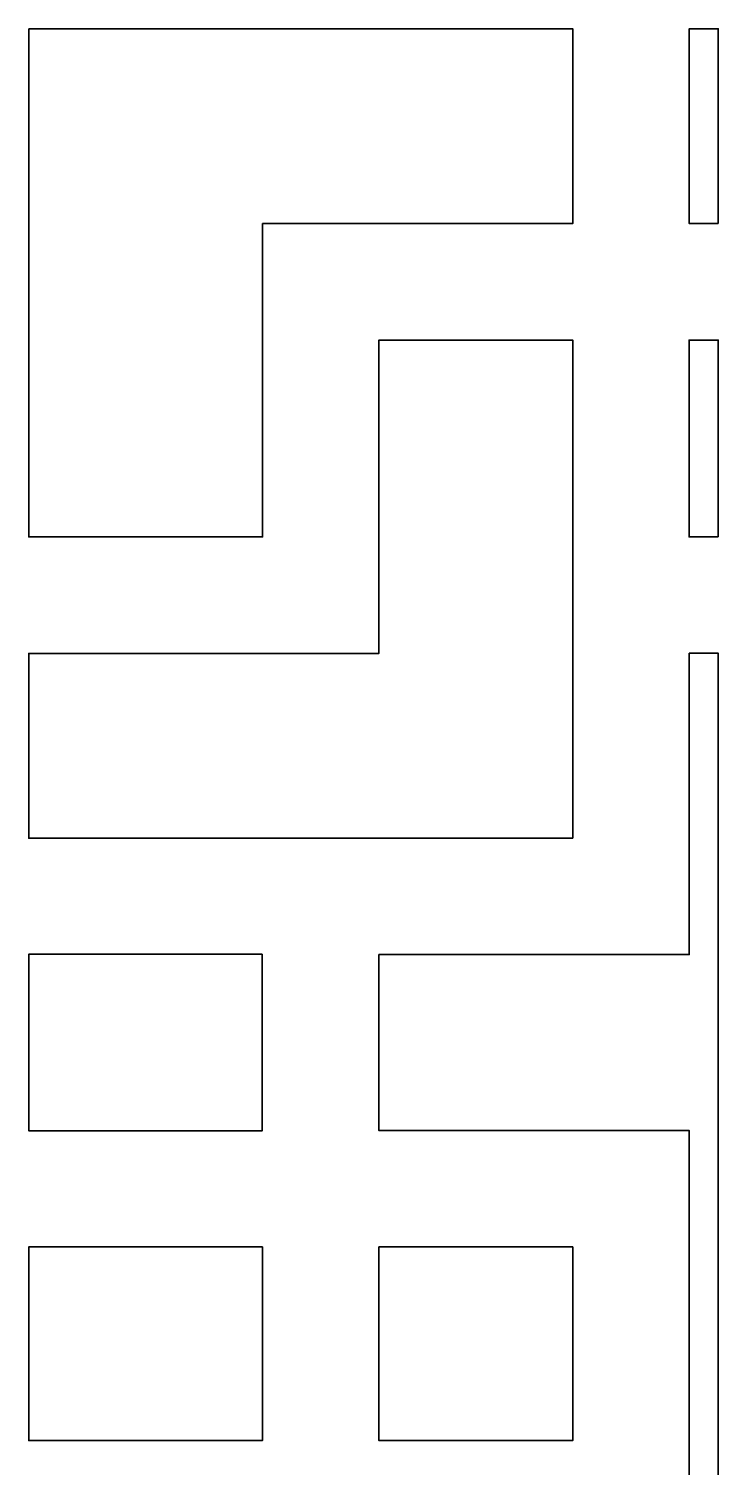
# Model space of a CAD drawing. Header units: centimetres. Extents: x 24 to 482, y -156 to 120.
# Drawn here: x 236.83 to 247.49, y -41.96 to -19.72 of the extents above; entities that cross this region are included whole.
import ezdxf

# ---------------------------------------------------------------- set-up
doc = ezdxf.new("R2010")
doc.units = ezdxf.units.CM
doc.header["$MEASUREMENT"] = 0
doc.layers.add('layer 1', color=7, linetype='Continuous')

msp = doc.modelspace()

# ---------------------------------------------------------------- linework, layer by layer
at = {"layer": 'layer 1', "color": 250, "lineweight": 35}
for points, knots in [([(236.83332, -19.72004), (236.83332, -19.72004), (245.23832, -19.72004), (245.23832, -19.72004), (245.23832, -19.72004), (245.23832, -19.72004), (245.23832, -22.73254), (245.23832, -22.73254), (245.23832, -22.73254), (245.23832, -22.73254), (240.44582, -22.73254), (240.44582, -22.73254), (240.44582, -22.73254), (240.44582, -22.73254), (240.44582, -27.57754), (240.44582, -27.57754), (240.44582, -27.57754), (240.44582, -27.57754), (236.83332, -27.57754), (236.83332, -27.57754), (236.83332, -27.57754), (236.83332, -27.57754), (236.83332, -19.72004), (236.83332, -19.72004)], [0, 0, 0, 0, 0.14285714, 0.14285714, 0.14285714, 0.14285714, 0.28571429, 0.28571429, 0.28571429, 0.28571429, 0.42857143, 0.42857143, 0.42857143, 0.42857143, 0.57142857, 0.57142857, 0.57142857, 0.57142857, 0.71428571, 0.71428571, 0.71428571, 0.71428571, 1, 1, 1, 1]), ([(247.48581, -22.73254), (247.48581, -22.73254), (247.03832, -22.73254), (247.03832, -22.73254), (247.03832, -22.73254), (247.03832, -22.73254), (247.03832, -19.72004), (247.03832, -19.72004), (247.03832, -19.72004), (247.03832, -19.72004), (247.48581, -19.72004), (247.48581, -19.72004), (247.48581, -19.72004), (247.48581, -19.72004), (247.48581, -22.73254), (247.48581, -22.73254)], [0, 0, 0, 0, 0.2, 0.2, 0.2, 0.2, 0.4, 0.4, 0.4, 0.4, 0.6, 0.6, 0.6, 0.6, 1, 1, 1, 1]), ([(245.23832, -32.23504), (245.23832, -32.23504), (245.23832, -24.53254), (245.23832, -24.53254), (245.23832, -24.53254), (245.23832, -24.53254), (242.24331, -24.53254), (242.24331, -24.53254), (242.24331, -24.53254), (242.24331, -24.53254), (242.24331, -29.37754), (242.24331, -29.37754), (242.24331, -29.37754), (242.24331, -29.37754), (236.83332, -29.37754), (236.83332, -29.37754), (236.83332, -29.37754), (236.83332, -29.37754), (236.83332, -32.23504), (236.83332, -32.23504), (236.83332, -32.23504), (236.83332, -32.23504), (245.23832, -32.23504), (245.23832, -32.23504)], [0, 0, 0, 0, 0.14285714, 0.14285714, 0.14285714, 0.14285714, 0.28571429, 0.28571429, 0.28571429, 0.28571429, 0.42857143, 0.42857143, 0.42857143, 0.42857143, 0.57142857, 0.57142857, 0.57142857, 0.57142857, 0.71428571, 0.71428571, 0.71428571, 0.71428571, 1, 1, 1, 1]), ([(247.48581, -27.57754), (247.48581, -27.57754), (247.03582, -27.57754), (247.03582, -27.57754), (247.03582, -27.57754), (247.03582, -27.57754), (247.03582, -24.53254), (247.03582, -24.53254), (247.03582, -24.53254), (247.03582, -24.53254), (247.48581, -24.53254), (247.48581, -24.53254), (247.48581, -24.53254), (247.48581, -24.53254), (247.48581, -27.57754), (247.48581, -27.57754)], [0, 0, 0, 0, 0.2, 0.2, 0.2, 0.2, 0.4, 0.4, 0.4, 0.4, 0.6, 0.6, 0.6, 0.6, 1, 1, 1, 1]), ([(247.48581, -51.20004), (247.48581, -51.20004), (247.03832, -51.20004), (247.03832, -51.20004), (247.03832, -51.20004), (247.03832, -51.20004), (247.03832, -46.06254), (247.03832, -46.06254), (247.03832, -46.06254), (247.03832, -46.06254), (242.24331, -46.06254), (242.24331, -46.06254), (242.24331, -46.06254), (242.24331, -46.06254), (242.24331, -43.35004), (242.24331, -43.35004), (242.24331, -43.35004), (242.24331, -43.35004), (247.03832, -43.35004), (247.03832, -43.35004), (247.03832, -43.35004), (247.03832, -43.35004), (247.03832, -36.75504), (247.03832, -36.75504), (247.03832, -36.75504), (247.03832, -36.75504), (242.24331, -36.75504), (242.24331, -36.75504), (242.24331, -36.75504), (242.24331, -36.75504), (242.24331, -34.03504), (242.24331, -34.03504), (242.24331, -34.03504), (242.24331, -34.03504), (247.03832, -34.03504), (247.03832, -34.03504), (247.03832, -34.03504), (247.03832, -34.03504), (247.03832, -29.37504), (247.03832, -29.37504), (247.03832, -29.37504), (247.03832, -29.37504), (247.48581, -29.37504), (247.48581, -29.37504), (247.48581, -29.37504), (247.48581, -29.37504), (247.48581, -51.20004), (247.48581, -51.20004)], [0, 0, 0, 0, 0.07692308, 0.07692308, 0.07692308, 0.07692308, 0.15384615, 0.15384615, 0.15384615, 0.15384615, 0.23076923, 0.23076923, 0.23076923, 0.23076923, 0.30769231, 0.30769231, 0.30769231, 0.30769231, 0.38461538, 0.38461538, 0.38461538, 0.38461538, 0.46153846, 0.46153846, 0.46153846, 0.46153846, 0.53846154, 0.53846154, 0.53846154, 0.53846154, 0.61538462, 0.61538462, 0.61538462, 0.61538462, 0.69230769, 0.69230769, 0.69230769, 0.69230769, 0.76923077, 0.76923077, 0.76923077, 0.76923077, 0.84615385, 0.84615385, 0.84615385, 0.84615385, 1, 1, 1, 1]), ([(240.44082, -34.03004), (240.44082, -34.03004), (236.83332, -34.03004), (236.83332, -34.03004), (236.83332, -34.03004), (236.83332, -34.03004), (236.83332, -36.75754), (236.83332, -36.75754), (236.83332, -36.75754), (236.83332, -36.75754), (240.44082, -36.75754), (240.44082, -36.75754), (240.44082, -36.75754), (240.44082, -36.75754), (240.44082, -34.03004), (240.44082, -34.03004)], [0, 0, 0, 0, 0.2, 0.2, 0.2, 0.2, 0.4, 0.4, 0.4, 0.4, 0.6, 0.6, 0.6, 0.6, 1, 1, 1, 1]), ([(240.44332, -38.55504), (240.44332, -38.55504), (236.83332, -38.55504), (236.83332, -38.55504), (236.83332, -38.55504), (236.83332, -38.55504), (236.83332, -41.54754), (236.83332, -41.54754), (236.83332, -41.54754), (236.83332, -41.54754), (240.44332, -41.54754), (240.44332, -41.54754), (240.44332, -41.54754), (240.44332, -41.54754), (240.44332, -38.55504), (240.44332, -38.55504)], [0, 0, 0, 0, 0.2, 0.2, 0.2, 0.2, 0.4, 0.4, 0.4, 0.4, 0.6, 0.6, 0.6, 0.6, 1, 1, 1, 1]), ([(245.23832, -38.55504), (245.23832, -38.55504), (242.24331, -38.55504), (242.24331, -38.55504), (242.24331, -38.55504), (242.24331, -38.55504), (242.24331, -41.55004), (242.24331, -41.55004), (242.24331, -41.55004), (242.24331, -41.55004), (245.23832, -41.55004), (245.23832, -41.55004), (245.23832, -41.55004), (245.23832, -41.55004), (245.23832, -38.55504), (245.23832, -38.55504)], [0, 0, 0, 0, 0.2, 0.2, 0.2, 0.2, 0.4, 0.4, 0.4, 0.4, 0.6, 0.6, 0.6, 0.6, 1, 1, 1, 1])]:
    msp.add_open_spline(points, degree=3, knots=knots, dxfattribs=at)

doc.saveas('drawing.dxf')
